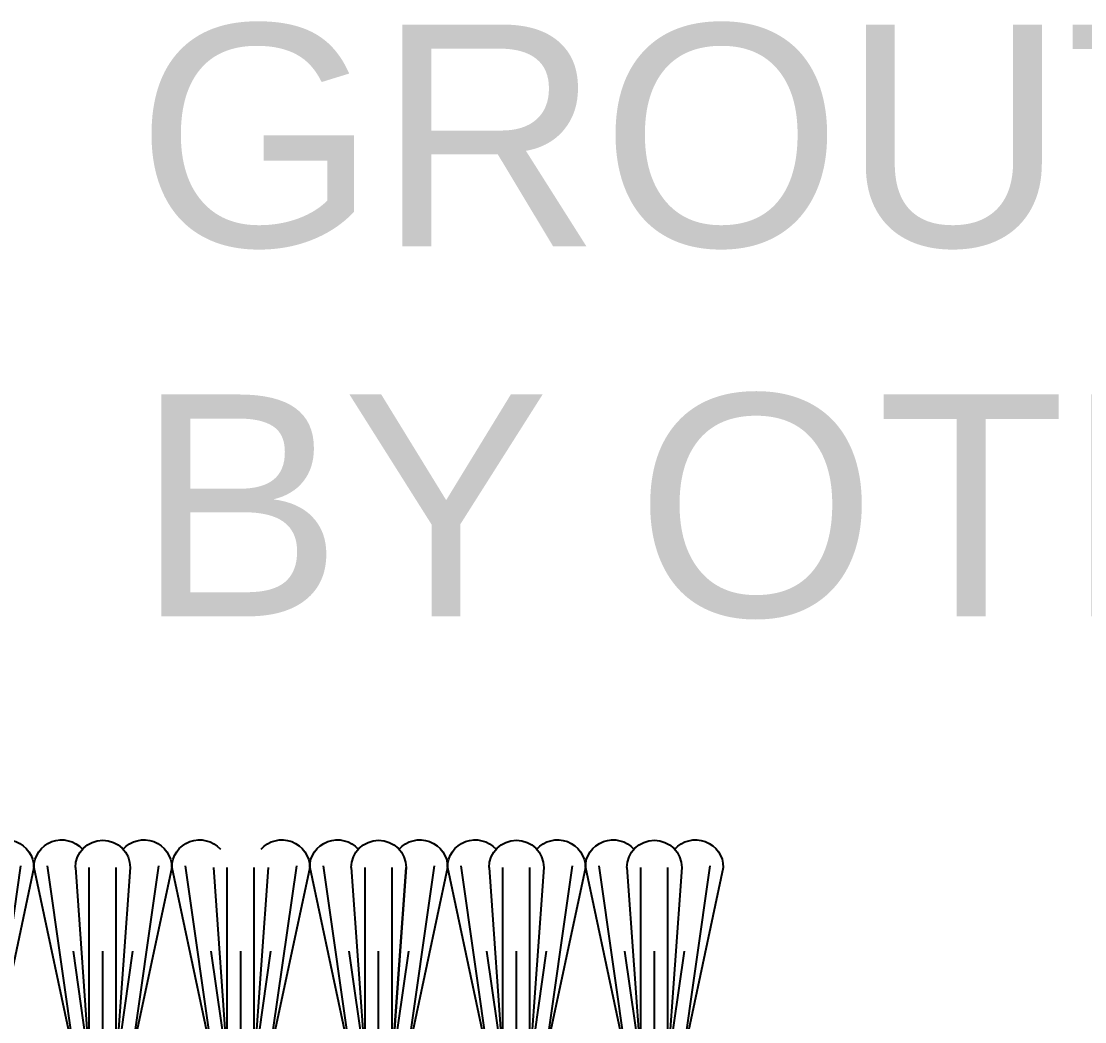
# Model space of a CAD drawing. Header units: inches. Extents: x -2.6 to 42.7, y -8.9 to 1.2.
# Drawn here: x 14.309 to 15.507, y -3.336 to -2.209 of the extents above; entities that cross this region are included whole.
import ezdxf

# ---------------------------------------------------------------- set-up
doc = ezdxf.new("R2010")
doc.units = ezdxf.units.IN
doc.header["$MEASUREMENT"] = 0
for name, color, linetype in [('Conditions', 1, 'Continuous'), ('Dimensions', 3, 'Continuous'), ('TEXT', 2, 'Continuous')]:
    doc.layers.add(name, color=color, linetype=linetype)
doc.styles.get("Standard").update_dxf_attribs({"font": 'arial.ttf'})

# ---------------------------------------------------------------- blocks, each defined once
blk = doc.blocks.new('carpet-teeth2')
for points in [[(1.048473090206675, 1.252655573652451), (1.095228402348998, 1.033480383772204)], [(1.063520717817707, 1.254801064495195), (1.095076621916033, 1.033480383772204)], [(1.110973090206675, 1.033480383772205), (1.110973090206675, 1.252655573652451)], [(1.141372710446184, 1.033480383772205), (1.141372710446184, 1.252655573652451)], [(1.156997710446184, 1.252655573652451), (1.141372710446184, 1.033480383772205)], [(1.203872710446184, 1.252655573652451), (1.15711739830386, 1.033480383772204)], [(1.188825082835152, 1.254801064495195), (1.157269178736825, 1.033480383772204)], [(1.203872710446184, 1.25265557365245), (1.250628022588507, 1.033480383772204)], [(1.218920338057216, 1.254801064495194), (1.250476242155542, 1.033480383772204)], [(1.250747710446184, 1.25265557365245), (1.266372710446184, 1.033480383772204)], [(1.266372710446184, 1.033480383772204), (1.266372710446184, 1.25265557365245)], [(1.296772330685693, 1.033480383772204), (1.296772330685693, 1.25265557365245)], [(1.312397330685693, 1.25265557365245), (1.296772330685693, 1.033480383772204)], [(1.359272330685693, 1.25265557365245), (1.31251701854337, 1.033480383772204)], [(1.344224703074661, 1.254801064495194), (1.312668798976335, 1.033480383772204)], [(1.359272330685693, 1.25265557365245), (1.406027642828016, 1.033480383772204)], [(1.374319958296725, 1.254801064495194), (1.405875862395051, 1.033480383772204)], [(1.406147330685693, 1.25265557365245), (1.421772330685693, 1.033480383772204)], [(1.421772330685693, 1.033480383772204), (1.421772330685693, 1.25265557365245)], [(1.467796950925202, 1.25265557365245), (1.452171950925202, 1.033480383772204)], [(1.452171950925202, 1.033480383772204), (1.452171950925202, 1.25265557365245)], [(1.49962432331417, 1.254801064495194), (1.46837432331417, 1.035625874614948)], [(1.514671950925202, 1.25265557365245), (1.46837432331417, 1.035625874614948)], [(1.514671950925202, 1.25265557365245), (1.561427263067525, 1.033480383772204)], [(1.529719578536234, 1.254801064495194), (1.560969578536234, 1.035625874614948)], [(1.561546950925202, 1.25265557365245), (1.577171950925202, 1.033480383772204)], [(1.577171950925202, 1.033480383772204), (1.577171950925202, 1.25265557365245)], [(1.623196571164711, 1.25265557365245), (1.607571571164711, 1.033480383772204)], [(1.607571571164711, 1.033480383772204), (1.607571571164711, 1.25265557365245)], [(1.670071571164711, 1.25265557365245), (1.623316259022388, 1.033480383772204)], [(1.655023943553679, 1.254801064495194), (1.623773943553679, 1.035625874614948)], [(1.670071571164711, 1.25265557365245), (1.716826883307035, 1.033480383772204)], [(1.685119198775743, 1.254801064495194), (1.716675102874069, 1.033480383772204)], [(1.716946571164711, 1.25265557365245), (1.732571571164711, 1.033480383772205)], [(1.732571571164711, 1.033480383772205), (1.732571571164711, 1.25265557365245)], [(1.77859619140422, 1.25265557365245), (1.76297119140422, 1.033480383772205)], [(1.76297119140422, 1.033480383772205), (1.76297119140422, 1.25265557365245)], [(1.82547119140422, 1.25265557365245), (1.778715879261897, 1.033480383772204)], [(1.810423563793188, 1.254801064495194), (1.779173563793188, 1.035625874614949)], [(1.092607652811616, 1.158480383772205), (1.110430153625391, 1.033480383772204)], [(1.126172900326429, 1.033480383772205), (1.126172900326429, 1.158480383772205)], [(1.159738147841243, 1.158480383772205), (1.14252745522412, 1.037771365457693)], [(1.248007273051125, 1.158480383772204), (1.2658297738649, 1.033480383772204)], [(1.281572520565938, 1.033480383772204), (1.281572520565938, 1.158480383772204)], [(1.315137768080752, 1.158480383772204), (1.297315267266977, 1.033480383772204)], [(1.403406893290634, 1.158480383772204), (1.421229394104409, 1.033480383772204)], [(1.436972140805447, 1.033480383772204), (1.436972140805447, 1.158480383772204)], [(1.470537388320261, 1.158480383772204), (1.453326695703138, 1.037771365457692)], [(1.558806513530143, 1.158480383772204), (1.576629014343918, 1.033480383772204)], [(1.592371761044957, 1.033480383772204), (1.592371761044957, 1.158480383772204)], [(1.62593700855977, 1.158480383772204), (1.608114507745995, 1.033480383772204)], [(1.714206133769652, 1.158480383772204), (1.732028634583427, 1.033480383772204)], [(1.747771381284466, 1.033480383772204), (1.747771381284466, 1.158480383772204)], [(1.781336628799279, 1.158480383772204), (1.763514127985504, 1.033480383772204)], [(1.095076621916033, 1.033480383772204), (1.778715879261897, 1.033480383772204)]]:
    blk.add_lwpolyline(points)
blk.add_lwpolyline([(1.095348090206675, 1.252655573652451), (1.110973090206675, 1.033480383772205)], close=True)
for centre, radius, start, end in [((1.079723090206675, 1.252655573652451), 0.03125, 41.21099987859555, 180), ((1.126172900326429, 1.252655573652451), 0.03082481011975458, 0, 180), ((1.172622710446184, 1.252655573652451), 0.03125, 0, 138.7890001214045), ((1.235122710446184, 1.25265557365245), 0.03125, 41.21099987859555, 180), ((1.328022330685693, 1.25265557365245), 0.03125, 0, 138.7890001214045), ((1.390522330685693, 1.25265557365245), 0.03125, 41.21099987859555, 180), ((1.436972140805447, 1.25265557365245), 0.03082481011975458, 0, 180), ((1.483421950925202, 1.25265557365245), 0.03125, 0, 138.7890001214045), ((1.545921950925202, 1.25265557365245), 0.03125, 41.21099987859555, 180), ((1.592371761044957, 1.25265557365245), 0.03082481011975458, 0, 180), ((1.638821571164711, 1.25265557365245), 0.03125, 0, 138.7890001214045), ((1.701321571164711, 1.25265557365245), 0.03125, 41.21099987859555, 180), ((1.747771381284466, 1.25265557365245), 0.03082481011975458, 0, 180), ((1.79422119140422, 1.25265557365245), 0.03125, 0, 138.7890001214045)]:
    blk.add_arc(centre, radius, start, end)
at = {"insert": (1.095231014234402, 1.033553086422809), "char_height": 4.776951826481057e-05, "width": 0.001089736771079428, "attachment_point": 1}
blk.add_mtext('{\\fArial|b0|i0|c0|p34;BALCO TOOTHBRUSH}', dxfattribs=at)
blk = doc.blocks.new('CARPET2')
at = {"layer": 'Conditions'}
for points in [[(-4.014460739506228, 0.2773870237936746), (-3.967705427363906, 0.05821183391342988)], [(-3.999413111895197, 0.2795325146364194), (-3.968163111895197, 0.06035732475617372)], [(-3.967585739506228, 0.2773870237936746), (-3.951960739506228, 0.05821183391342988)], [(-3.951960739506228, 0.05821183391342988), (-3.951960739506228, 0.2773870237936746)], [(-3.92156111926672, 0.05821183391342988), (-3.92156111926672, 0.2773870237936746)], [(-3.90593611926672, 0.2773870237936746), (-3.92156111926672, 0.05821183391342988)], [(-3.85906111926672, 0.2773870237936746), (-3.905816431409043, 0.05821183391342988)], [(-3.874108746877752, 0.2795325146364194), (-3.905358746877752, 0.06035732475617372)], [(-3.85906111926672, 0.2773870237936764), (-3.812305807124396, 0.05821183391342988)], [(-3.844013491655687, 0.2795325146364211), (-3.812457587557361, 0.05821183391342988)], [(-3.81218611926672, 0.2773870237936764), (-3.79656111926672, 0.05821183391342988)], [(-3.79656111926672, 0.05821183391342988), (-3.79656111926672, 0.2773870237936764)], [(-3.766161499027211, 0.05821183391342988), (-3.766161499027211, 0.2773870237936764)], [(-3.750536499027211, 0.2773870237936764), (-3.766161499027211, 0.05821183391342988)], [(-3.703661499027211, 0.2773870237936764), (-3.750416811169534, 0.05821183391342988)], [(-3.718709126638243, 0.2795325146364211), (-3.749959126638243, 0.06035732475617461)], [(-3.970326176901288, 0.1832118339134299), (-3.952503676087513, 0.05821183391342988)], [(-3.936760929386474, 0.05821183391342988), (-3.936760929386474, 0.1832118339134299)], [(-3.903195681871661, 0.1832118339134299), (-3.921018182685436, 0.05821183391342988)], [(-3.814926556661779, 0.1832118339134299), (-3.797104055848004, 0.05821183391342988)], [(-3.781361309146965, 0.05821183391342988), (-3.781361309146965, 0.1832118339134299)], [(-3.747796061632151, 0.1832118339134299), (-3.765618562445926, 0.05821183391342988)]]:
    blk.add_lwpolyline(points, dxfattribs=at)
for centre, radius, start, end in [((-3.983210739506228, 0.2773870237936746), 0.03125, 41.21099987859555, 180), ((-3.936760929386474, 0.2773870237936746), 0.03082481011975458, 0, 180), ((-3.89031111926672, 0.2773870237936746), 0.03125, 0, 138.7890001214045), ((-3.82781111926672, 0.2773870237936764), 0.03125, 41.21099987859555, 180), ((-3.781361309146965, 0.2773870237936764), 0.03082481011975458, 0, 180), ((-3.734911499027211, 0.2773870237936764), 0.03125, 0, 138.7890001214045)]:
    blk.add_arc(centre, radius, start, end, dxfattribs=at)
blk.add_blockref('carpet-teeth2', (-4.752338707031917, -0.9752685498587743), dxfattribs=at)

msp = doc.modelspace()

# ---------------------------------------------------------------- block references
at = {"layer": 'Dimensions', "xscale": -1}
msp.add_blockref('CARPET2', (11.08539667385582, -3.439871826274625), dxfattribs=at)

# ---------------------------------------------------------------- texts
at = {"layer": 'TEXT', "insert": (14.43809199970925, -2.212676669599668), "char_height": 0.25, "attachment_point": 1}
msp.add_mtext('GROUT,\\PBY OTHERS', dxfattribs=at)

doc.saveas('drawing.dxf')
